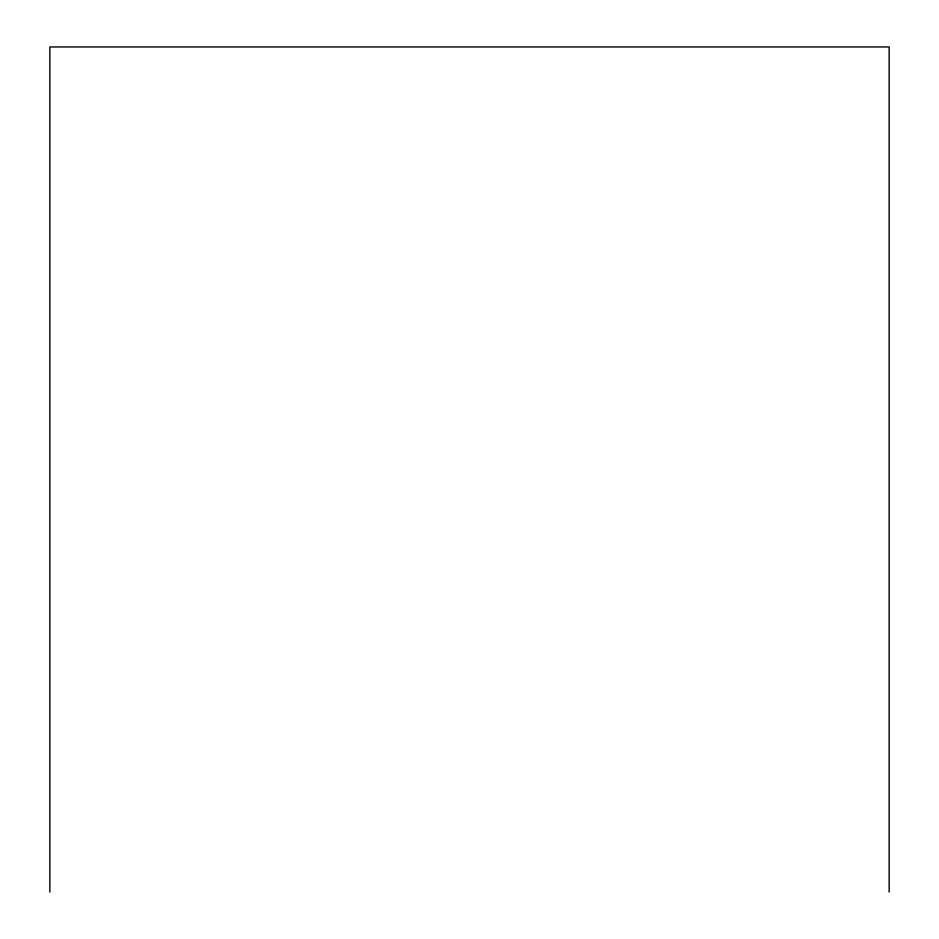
<?xml version="1.0" encoding="UTF-8"?>
<svg xmlns="http://www.w3.org/2000/svg" width="939" height="939" viewBox="0 0 939 939"><rect width="100%" height="100%" fill="white"/><g stroke="black" fill="none" stroke-linecap="round" stroke-linejoin="round"><path stroke-width="1.41" d="M889.151 892.05L889.151 46.95L49.849 46.95L49.849 892.05"/></g></svg>
